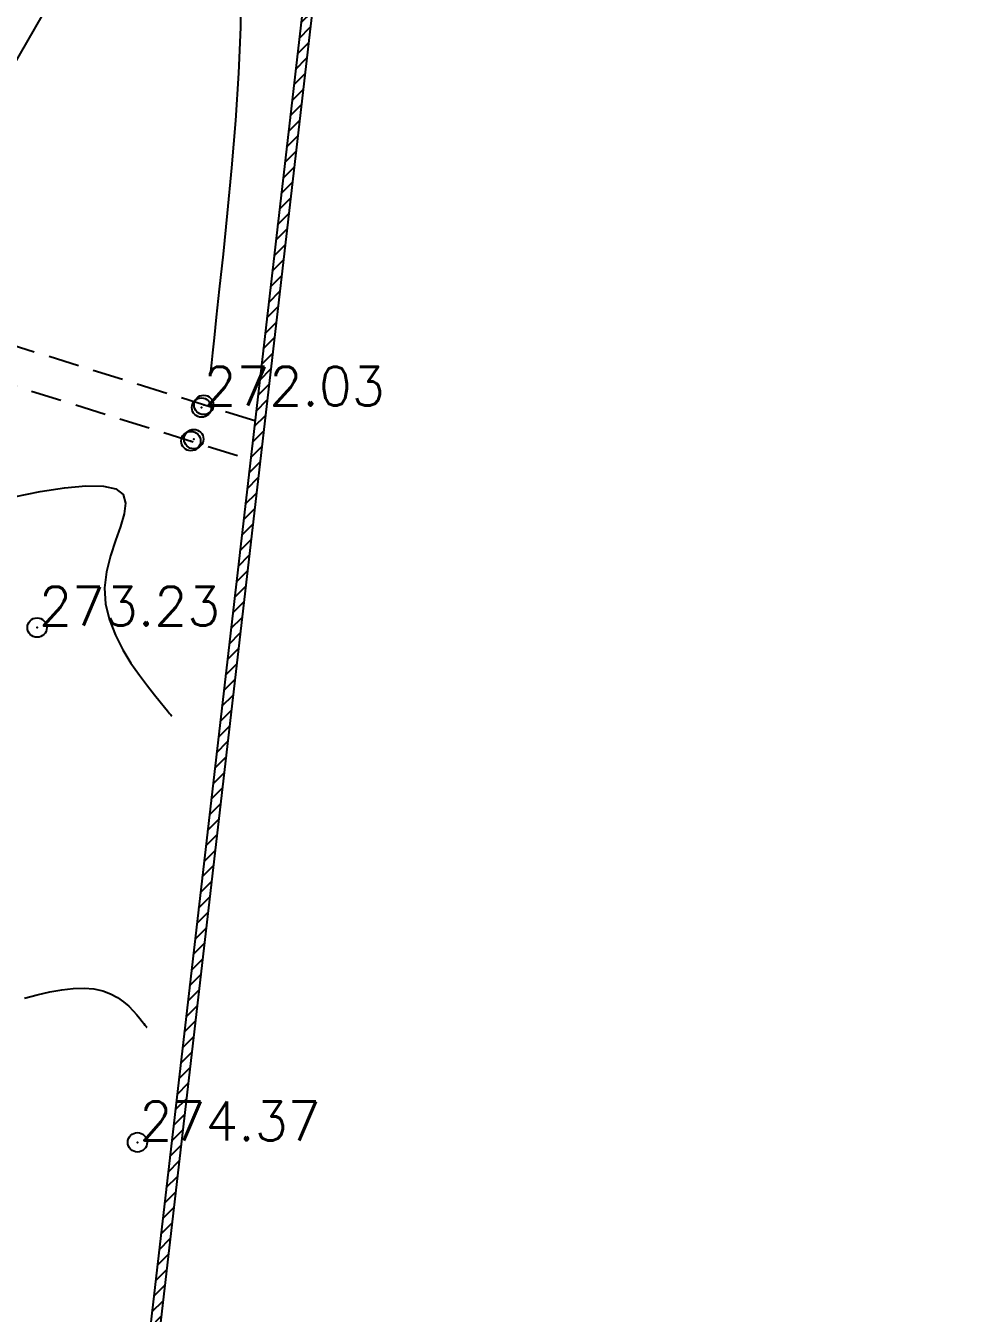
# Model space of a CAD drawing. Header units: millimetres. Extents: x 524954 to 526204, y 9523489 to 9524010.
# Drawn here: x 525440.02 to 525464.19, y 9523708.3 to 9523741.44 of the extents above; entities that cross this region are included whole.
import ezdxf

# ---------------------------------------------------------------- set-up
doc = ezdxf.new("R2010")
doc.units = ezdxf.units.MM
doc.header["$PDMODE"] = 32
doc.header["$PDSIZE"] = 0.5
doc.linetypes.add('CACHE2', pattern=[4.7625, 3.175, -1.5875])
for name, color, linetype in [('Caniveau', 5, 'CACHE2'), ('Cloture', 7, 'Continuous'), ('CN_01_00', 3, 'Continuous'), ('CN_02_00', 4, 'Continuous'), ('Murs', 1, 'Continuous'), ('PLUME_2', 1, 'Continuous'), ('TopoAlt', 3, 'Continuous'), ('TOPOJIS', 7, 'Continuous')]:
    doc.layers.add(name, color=color, linetype=linetype)
doc.styles.add('Simplex 1.0', font='Simplex.shx', dxfattribs={"width": 0.99, "height": 1})

# ---------------------------------------------------------------- blocks, each defined once
blk = doc.blocks.new('TCPOINT M')
at = {"color": 0}
blk.add_point((0, 0), dxfattribs=at)
at = {"layer": 'TopoAlt', "style": 'Simplex 1.0', "width": 0.99}
blk.add_attdef('ALT', (0.15, 0.15), '', height=1, dxfattribs=at)

msp = doc.modelspace()

# ---------------------------------------------------------------- hatches: boundary and pattern name
at = {"layer": 'Murs'}
h = msp.add_hatch(dxfattribs=at)
h.set_pattern_fill('_U', color=256, scale=0.25, angle=45, style=0, pattern_type=0)
h.set_pattern_definition([(45, (0, 0), (-0.1767766952966, 0.1767766952966), [])])
h.paths.add_polyline_path([(525522.555, 9523687.796), (525522.639, 9523687.56), (525524.417, 9523688.127), (525534.444, 9523697.48), (525538.88, 9523701.582), (525556.931, 9523721.969), (525565.292, 9523745.035), (525568.286, 9523770.89), (525545.427, 9523933.532), (525528.838, 9523924.181), (525528.961, 9523923.963), (525545.231, 9523933.134), (525568.034, 9523770.886), (525565.047, 9523745.093), (525556.712, 9523722.099), (525538.701, 9523701.757), (525534.274, 9523697.663), (525524.287, 9523688.348)])
edge = h.paths.add_edge_path()
edge.add_arc((525513.309, 9523684.532), 4.988, 18.2796, 21.1532)
edge.add_line((525517.961, 9523686.332), (525517.818, 9523686.286))
edge.add_arc((525522.648, 9523687.534), 4.988, 194.4849, 197.358)
edge.add_line((525517.887, 9523686.046), (525518.045, 9523686.096))
h.paths.add_polyline_path([(525458.446, 9523694.792), (525458.399, 9523694.546), (525477.143, 9523690.173), (525481.933, 9523689.115), (525509.622, 9523683.346), (525511.515, 9523684.015), (525513.294, 9523684.582), (525513.225, 9523684.822), (525511.436, 9523684.252), (525509.605, 9523683.605), (525481.985, 9523689.36), (525477.198, 9523690.416), (525458.455, 9523694.789)])
h.paths.add_polyline_path([(525447.773, 9523696.954), (525447.834, 9523697.197), (525447.731, 9523697.22), (525442.338, 9523698.118), (525447.975, 9523746.854), (525452.972, 9523788.945), (525457.062, 9523821.504), (525456.814, 9523821.536), (525452.724, 9523788.976), (525447.727, 9523746.883), (525442.062, 9523697.91), (525447.683, 9523696.975)])

# ---------------------------------------------------------------- linework, layer by layer
at = {"layer": 'Caniveau', "ltscale": 0.25, "flags": 128}
for points in [[(525445.921, 9523731.271), (525429.352, 9523736.444)], [(525428.807, 9523735.602), (525445.768, 9523730.284)]]:
    msp.add_lwpolyline(points, dxfattribs=at)
at = {"layer": 'Cloture', "flags": 128}
for points in [[(525456.814, 9523821.536), (525452.724, 9523788.976), (525447.727, 9523746.883), (525442.062, 9523697.91), (525447.683, 9523696.975), (525447.773, 9523696.954)], [(525457.062, 9523821.504), (525452.972, 9523788.945), (525447.975, 9523746.854), (525442.338, 9523698.118), (525447.731, 9523697.22), (525447.834, 9523697.197)]]:
    msp.add_lwpolyline(points, dxfattribs=at)
at = {"layer": 'CN_01_00', "elevation": 273, "flags": 128}
for points in [[(525445.566, 9523742.504), (525445.552, 9523741.412), (525445.499, 9523740.228), (525445.417, 9523739.003), (525445.316, 9523737.784), (525445.207, 9523736.621), (525445.099, 9523735.564), (525445.002, 9523734.659), (525444.925, 9523733.946), (525444.867, 9523733.409), (525444.826, 9523733.025), (525444.798, 9523732.767), (525444.781, 9523732.611), (525444.773, 9523732.531), (525444.77, 9523732.501), (525444.769, 9523732.497)], [(525439.717, 9523729.32), (525440.391, 9523729.452), (525441.016, 9523729.549), (525441.567, 9523729.601), (525442.017, 9523729.596), (525442.341, 9523729.524), (525442.523, 9523729.375), (525442.584, 9523729.157), (525442.552, 9523728.881), (525442.458, 9523728.556), (525442.331, 9523728.192), (525442.2, 9523727.8), (525442.095, 9523727.39), (525442.046, 9523726.972), (525442.075, 9523726.556), (525442.173, 9523726.148), (525442.325, 9523725.755), (525442.514, 9523725.382), (525442.726, 9523725.036), (525442.944, 9523724.723), (525443.152, 9523724.449), (525443.334, 9523724.22), (525443.479, 9523724.04), (525443.588, 9523723.905), (525443.667, 9523723.808), (525443.719, 9523723.743), (525443.751, 9523723.703), (525443.767, 9523723.683), (525443.773, 9523723.675), (525443.774, 9523723.674)]]:
    msp.add_lwpolyline(points, dxfattribs=at)
at = {"layer": 'CN_02_00', "elevation": 274, "flags": 128}
msp.add_lwpolyline([(525439.985, 9523716.414), (525440.315, 9523716.501), (525440.637, 9523716.574), (525440.948, 9523716.63), (525441.243, 9523716.664), (525441.519, 9523716.672), (525441.772, 9523716.652), (525442, 9523716.6), (525442.202, 9523716.523), (525442.381, 9523716.426), (525442.536, 9523716.317), (525442.67, 9523716.202), (525442.783, 9523716.087), (525442.877, 9523715.98), (525442.953, 9523715.887), (525443.012, 9523715.813), (525443.056, 9523715.758), (525443.088, 9523715.719), (525443.11, 9523715.692), (525443.123, 9523715.676), (525443.129, 9523715.668), (525443.132, 9523715.665), (525443.132, 9523715.664)], dxfattribs=at)
at = {"layer": 'PLUME_2'}
msp.add_lwpolyline([(525396.484, 9523665.312), (525456.099, 9523768.927)], dxfattribs=at)

# ---------------------------------------------------------------- block references
at = {"layer": 'TOPOJIS'}
ref = msp.add_blockref('TCPOINT M', (525444.545, 9523731.615, 272.03), dxfattribs=at)
ref.add_attrib('ALT', '272.03', (525444.595, 9523731.665, 272.03), dxfattribs={"layer": 'TopoAlt', "height": 1, "style": 'Simplex 1.0', "width": 0.99})
for p in [(525444.602, 9523731.683, 272.97), (525444.272, 9523730.753, 272.98), (525444.345, 9523730.804, 272.11)]:
    msp.add_blockref('TCPOINT M', p, dxfattribs=at)
ref = msp.add_blockref('TCPOINT M', (525440.309, 9523725.951, 273.23), dxfattribs=at)
ref.add_attrib('ALT', '273.23', (525440.359, 9523726.001, 273.23), dxfattribs={"layer": 'TopoAlt', "height": 1, "style": 'Simplex 1.0', "width": 0.99})
ref = msp.add_blockref('TCPOINT M', (525442.895, 9523712.7, 274.37), dxfattribs=at)
ref.add_attrib('ALT', '274.37', (525442.945, 9523712.75, 274.37), dxfattribs={"layer": 'TopoAlt', "height": 1, "style": 'Simplex 1.0', "width": 0.99})

doc.saveas('drawing.dxf')
